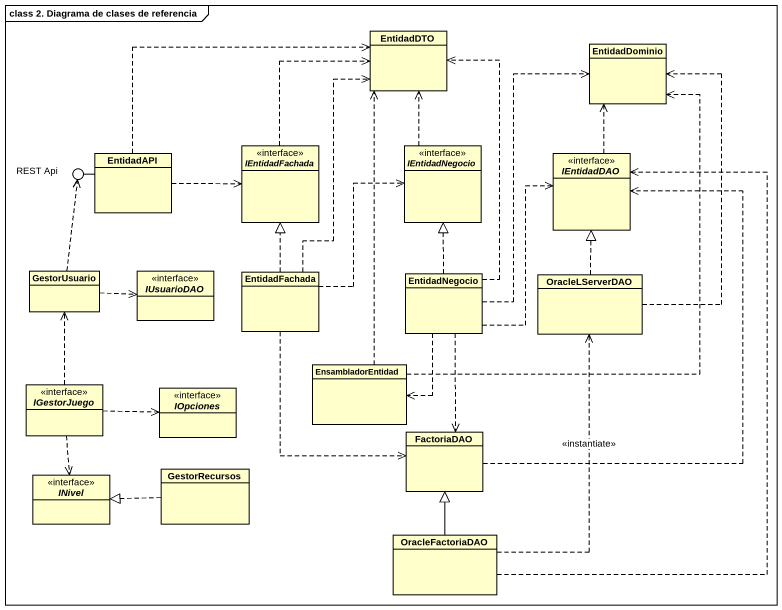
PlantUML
@startuml
mainframe class 2. Diagrama de clases de referencia
allowmixing
hide circle
hide empty members
class EntidadDTO
class EntidadDominio
class EntidadAPI
interface IEntidadFachada
interface IEntidadNegocio
interface IEntidadDAO
() "REST Api" as REST_Api
class GestorUsuario
interface IUsuarioDAO
class EntidadFachada
class EntidadNegocio
class OracleLServerDAO
interface IGestorJuego
interface IOpciones
class EnsambladorEntidad
class FactoriaDAO
class GestorRecursos
interface INivel
class OracleFactoriaDAO
EntidadAPI -left- REST_Api
EntidadAPI .right.> EntidadDTO
EntidadAPI .right.> IEntidadFachada
IEntidadFachada .up.> EntidadDTO
IEntidadNegocio .up.> EntidadDTO
IEntidadDAO .up.> EntidadDominio
GestorUsuario .up.> REST_Api
GestorUsuario .right.> IUsuarioDAO
EntidadFachada .up.> EntidadDTO
EntidadFachada .up.|> IEntidadFachada
EntidadFachada .up.> IEntidadNegocio
EntidadFachada ..> FactoriaDAO
EntidadNegocio .up.> EntidadDTO
EntidadNegocio .up.> EntidadDominio
EntidadNegocio .up.|> IEntidadNegocio
EntidadNegocio .up.> IEntidadDAO
EntidadNegocio ..> EnsambladorEntidad
EntidadNegocio ..> FactoriaDAO
OracleLServerDAO .up.> EntidadDominio
OracleLServerDAO .up.|> IEntidadDAO
IGestorJuego .up.> GestorUsuario
IGestorJuego .right.> IOpciones
IGestorJuego ..> INivel
EnsambladorEntidad .up.> EntidadDTO
EnsambladorEntidad .up.> EntidadDominio
FactoriaDAO .up.> IEntidadDAO
GestorRecursos .left.|> INivel
OracleFactoriaDAO .up.> IEntidadDAO
OracleFactoriaDAO .up.> OracleLServerDAO : <<instantiate>>
OracleFactoriaDAO -up-|> FactoriaDAO
@enduml
